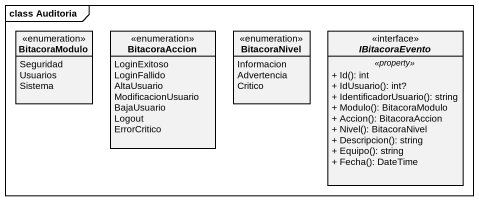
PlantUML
@startuml
mainframe class Auditoria
hide circle
hide empty members
skinparam classAttributeIconSize 0
enum BitacoraModulo {
  Seguridad
  Usuarios
  Sistema
}
enum BitacoraAccion {
  LoginExitoso
  LoginFallido
  AltaUsuario
  ModificacionUsuario
  BajaUsuario
  Logout
  ErrorCritico
}
enum BitacoraNivel {
  Informacion
  Advertencia
  Critico
}
interface IBitacoraEvento {
  .. <<property>> ..
  + Id(): int
  + IdUsuario(): int?
  + IdentificadorUsuario(): string
  + Modulo(): BitacoraModulo
  + Accion(): BitacoraAccion
  + Nivel(): BitacoraNivel
  + Descripcion(): string
  + Equipo(): string
  + Fecha(): DateTime
}
@enduml
